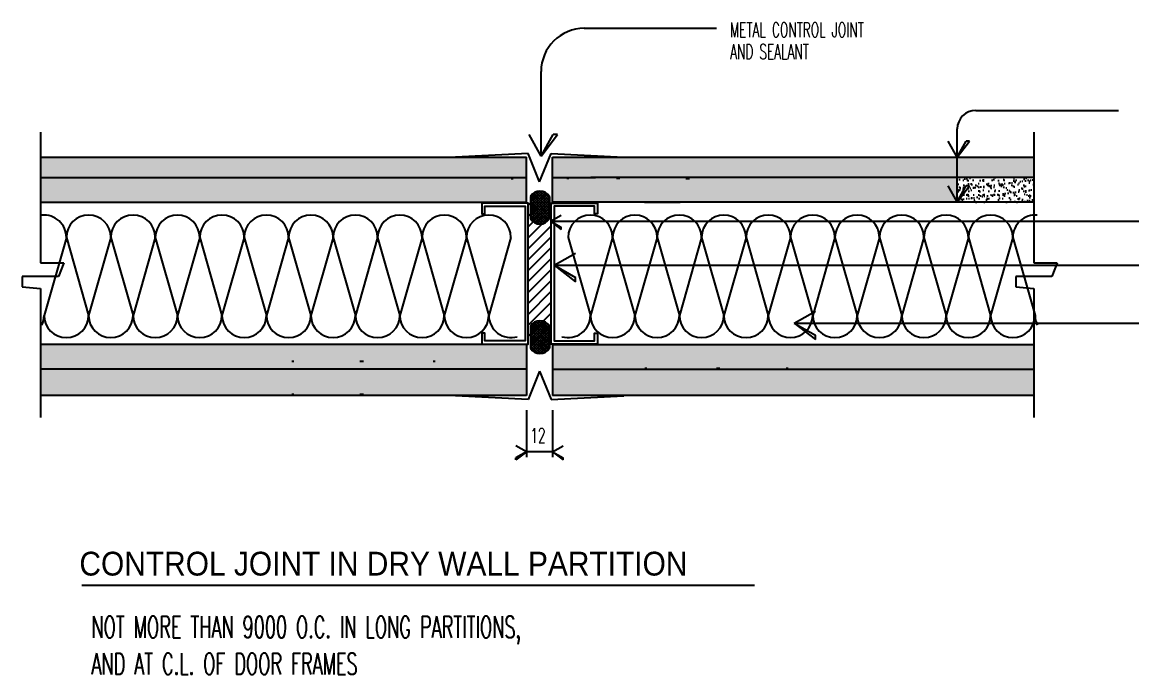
# Model space of a CAD drawing. Extents: x 16745 to 96825, y 100831 to 135285.
# Drawn here: x 16745 to 31206, y 100831 to 109275 of the extents above; entities that cross this region are included whole.
import ezdxf

# ---------------------------------------------------------------- set-up
doc = ezdxf.new("R2010")
doc.units = 0
doc.header["$LTSCALE"] = 1000
doc.header["$MEASUREMENT"] = 0
doc.layers.get('0').update_dxf_attribs({"linetype": 'CONTINUOUS'})
for name, color, linetype in [('CHANNEL', 7, 'CONTINUOUS'), ('DIM', 2, 'CONTINUOUS'), ('GYP', 1, 'CONTINUOUS'), ('Hatch', 11, 'CONTINUOUS'), ('INSULATION', 2, 'CONTINUOUS'), ('TITLE1', 1, 'CONTINUOUS'), ('TXT', 2, 'CONTINUOUS'), ('TXT1', 2, 'CONTINUOUS'), ('WALL', 2, 'CONTINUOUS')]:
    doc.layers.add(name, color=color, linetype=linetype)
doc.styles.add('ROMANS', font='ROMANS.SHX', dxfattribs={"height": 100})
doc.styles.add('TTXT', font='swisse.ttf', dxfattribs={"width": 0.6})
pattern_1 = [(37.5, (0, 0), (-3.14967, 96.34119), [0, -76, 0, -85, 0, -81.25]), (7.5, (0, 0), (88.48884, 141.1073), [0, -41, 0, -68.5, 0, -26.25]), (327.5, (-61.5, 0), (155.70709, 0.28295), [0, -25, 0, -90, 0, -117.5]), (317.5, (-61.5, 0), (150.30633, 43.88378), [0, -12.5, 0, -59, 0, -67.5])]

# ---------------------------------------------------------------- blocks, each defined once
blk = doc.blocks.new('*X27')
at = {"color": 0}
for p, q in [((243.364, 363.617), (243.514, 363.766)), ((243.364, 363.573), (243.554, 363.762)), ((243.364, 363.661), (243.461, 363.757)), ((243.364, 363.528), (243.588, 363.752)), ((243.364, 363.484), (243.616, 363.736)), ((243.364, 363.44), (243.641, 363.716)), ((243.669, 363.426), (243.386, 363.709)), ((243.669, 363.47), (243.409, 363.73)), ((243.669, 363.514), (243.437, 363.747)), ((243.669, 363.558), (243.468, 363.76)), ((243.669, 363.603), (243.506, 363.766)), ((243.669, 363.647), (243.554, 363.763)), ((243.364, 363.396), (243.661, 363.693)), ((243.364, 363.352), (243.669, 363.657)), ((243.669, 363.338), (243.364, 363.643)), ((243.658, 363.305), (243.364, 363.598)), ((243.637, 363.282), (243.364, 363.554)), ((243.669, 363.382), (243.367, 363.684)), ((243.37, 363.313), (243.669, 363.612)), ((243.39, 363.289), (243.669, 363.568)), ((243.414, 363.268), (243.669, 363.524)), ((243.612, 363.263), (243.364, 363.51)), ((243.582, 363.248), (243.364, 363.466)), ((243.548, 363.238), (243.364, 363.422)), ((243.506, 363.236), (243.364, 363.377)), ((243.442, 363.252), (243.669, 363.48)), ((243.475, 363.241), (243.669, 363.436)), ((243.514, 363.236), (243.669, 363.391)), ((243.564, 363.242), (243.669, 363.347)), ((243.448, 363.249), (243.364, 363.333))]:
    blk.add_line(p, q, dxfattribs=at)

msp = doc.modelspace()

# ---------------------------------------------------------------- hatches: boundary and pattern name
at = {"layer": 'Hatch', "linetype": 'ByBlock'}
h = msp.add_hatch(dxfattribs=at)
h.set_pattern_fill('AR-SAND', color=256, scale=50, style=0)
h.set_pattern_definition(pattern_1)
h.paths.add_polyline_path([(23278.2843, 107529.9202), (16979.7972, 107529.9202), (16979.7972, 107266.1625), (23278.2843, 107266.1625)])
h.paths.add_polyline_path([(23278.2843, 107266.1625), (16979.7972, 107266.1625), (16979.7972, 106946.1625), (23278.2843, 106946.1625)])
h = msp.add_hatch(dxfattribs=at)
h.set_pattern_fill('AR-SAND', color=256, scale=50, style=0)
h.set_pattern_definition(pattern_1)
h.paths.add_polyline_path([(28855.968, 107528.5008), (28855.1673, 107529.9202), (23613.4349, 107529.9202), (23613.4349, 107266.1625), (24169.4161, 107266.1625), (28855.968, 107266.1625)])
h.paths.add_polyline_path([(29848.429, 107529.9202), (28855.968, 107529.9202), (28855.968, 107266.1625), (29848.429, 107266.1625)])
h.paths.add_polyline_path([(28855.968, 107266.1625), (24108.4737, 107266.1625), (23613.4349, 107266.1625), (23613.4349, 106946.1625), (24108.4737, 106946.1625), (28853.3014, 106946.1625), (28855.968, 106950.8897)])
h = msp.add_hatch(dxfattribs=at)
h.set_pattern_fill('AR-SAND', color=256, scale=50, style=0)
h.set_pattern_definition(pattern_1)
h.paths.add_polyline_path([(29848.429, 107266.1625), (28855.968, 107266.1625), (28855.968, 106946.1625), (29848.429, 106946.1625)])
at = {"layer": 'Hatch', "linetype": 'Continuous'}
h = msp.add_hatch(dxfattribs=at)
h.set_pattern_fill('ANSI31', scale=800, style=0)
h.set_pattern_definition([(45, (-167108.5, -217563.24), (-70.710678, 70.710678), [])])
h.paths.add_polyline_path([(23594.9889, 106947.3328), (23296.7303, 106947.3328), (23296.7303, 105125.6617), (23594.9889, 105125.6617)])
at = {"layer": 'Hatch', "linetype": 'ByBlock'}
h = msp.add_hatch(dxfattribs=at)
h.set_pattern_fill('AR-SAND', color=256, scale=50, style=0)
h.set_pattern_definition(pattern_1)
h.paths.add_polyline_path([(23278.2843, 105106.1625), (16979.7972, 105106.1625), (16979.7972, 104786.1625), (23278.2843, 104786.1625)])
h.paths.add_polyline_path([(23278.2843, 104786.1625), (16979.7972, 104786.1625), (16979.7972, 104445.7298), (23278.2843, 104445.7298)])
h = msp.add_hatch(dxfattribs=at)
h.set_pattern_fill('AR-SAND', color=256, scale=50, style=0)
h.set_pattern_definition(pattern_1)
h.paths.add_polyline_path([(29848.429, 105106.1625), (23613.4349, 105106.1625), (23613.4349, 104786.1625), (29848.429, 104786.1625)])
h.paths.add_polyline_path([(29848.429, 104786.1625), (23613.4349, 104786.1625), (23613.4349, 104445.7298), (29848.429, 104445.7298)])
at = {"layer": 'WALL', "linetype": 'Continuous'}
h = msp.add_hatch(dxfattribs=at)
h.set_pattern_fill('ANSI37', color=4, scale=200, style=0)
h.set_pattern_definition([(45, (-153371.873, -216229.762), (-17.6776695, 17.6776695), []), (135, (-153371.873, -216229.762), (-17.6776695, -17.6776695), [])])
edge = h.paths.add_edge_path()
edge.add_arc((23450.7754, 105269.4929), 142.6931, 31.20736103, 148.79263897)
edge.add_line((23328.7303, 105343.4275), (23328.7303, 105056.3833))
edge.add_arc((23450.7754, 105130.3178), 142.6931, 211.20736103, 328.79263897)
edge.add_line((23572.8205, 105056.3833), (23572.8205, 105343.4275))

# ---------------------------------------------------------------- linework, layer by layer
at = {"layer": 'CHANNEL', "color": 6}
msp.add_line((23613.4349, 106946.1625), (24108.4737, 106946.1625), dxfattribs=at)
at = {"layer": 'CHANNEL'}
for points in [[(22696.7303, 106936.0451), (22696.7303, 106796.0451), (22736.2884, 106796.0451), (22736.2884, 106896.487), (23257.1722, 106896.487), (23257.1722, 105150.5727), (22736.2884, 105150.5727), (22736.2884, 105251.0146), (22696.7303, 105251.0146), (22696.7303, 105111.0146), (23296.7303, 105111.0146), (23296.7303, 106936.0451)], [(24194.9889, 106936.0451), (24194.9889, 106796.0451), (24155.4308, 106796.0451), (24155.4308, 106896.487), (23634.547, 106896.487), (23634.547, 105150.5727), (24155.4308, 105150.5727), (24155.4308, 105251.0146), (24194.9889, 105251.0146), (24194.9889, 105111.0146), (23594.9889, 105111.0146), (23594.9889, 106936.0451)]]:
    msp.add_lwpolyline(points, close=True, dxfattribs=at)
at = {"layer": 'DIM', "color": 4, "linetype": 'Continuous'}
for p, q in [((23278.2843, 104256.0199), (23278.2843, 103644.8673)), ((23613.4349, 104256.0199), (23613.4349, 103644.8673))]:
    msp.add_line(p, q, dxfattribs=at)
at = {"layer": 'DIM', "color": 2}
for p, q in [((23278.4617, 103716.5567), (23139.729, 103794.8146)), ((23278.4617, 103716.5567), (23139.729, 103610.4183)), ((23278.4617, 103716.5567), (23139.729, 103638.2987)), ((23613.4349, 103716.5567), (23752.1677, 103794.8146)), ((23613.4349, 103716.5567), (23752.1677, 103638.2987)), ((23613.4349, 103716.5567), (23752.1677, 103610.4183)), ((23139.729, 103610.4183), (23139.729, 103638.2987)), ((23752.1677, 103610.4183), (23752.1677, 103638.2987))]:
    msp.add_line(p, q, dxfattribs=at)
at = {"layer": 'DIM', "color": 7}
for q in [(23278.2843, 103716.5567), (23586.7809, 103716.5567), (23586.7809, 103716.5567), (23586.7809, 103716.5567), (23586.7809, 103716.5567), (23586.7809, 103716.5567)]:
    msp.add_line((23613.4349, 103716.5567), q, dxfattribs=at)
at = {"layer": 'GYP', "color": 1}
for p, q in [((23078.0823, 107254.5934), (23104.2643, 107254.5934)), ((23823.4684, 107254.5934), (23797.2865, 107254.5934)), ((24466.4327, 107254.5934), (24440.2507, 107254.5934)), ((25360.6862, 107254.5934), (25386.8682, 107254.5934)), ((20262.9946, 104885.6964), (20236.8126, 104885.6964)), ((21145.5351, 104885.6964), (21119.3532, 104885.6964)), ((22092.8396, 104885.6964), (22066.6576, 104885.6964)), ((24808.7112, 104797.7315), (24834.8931, 104797.7315)), ((25756.0156, 104797.7315), (25782.1976, 104797.7315)), ((26638.5562, 104797.7315), (26664.7382, 104797.7315)), ((20262.9946, 104457.2989), (20236.8126, 104457.2989)), ((21145.5351, 104457.2989), (21119.3532, 104457.2989))]:
    msp.add_line(p, q, dxfattribs=at)
at = {"layer": 'INSULATION'}
for p, q in [((17315.3575, 106491.2075), (17027.3575, 105482.1274)), ((17315.3575, 106491.2075), (17603.3575, 105482.1274)), ((17891.3575, 106491.2075), (17603.3575, 105482.1274)), ((17891.3575, 106491.2075), (18179.3575, 105482.1274)), ((17891.3575, 106491.2075), (18179.3575, 105482.1274)), ((18467.3575, 106491.2075), (18179.3575, 105482.1274)), ((18467.3575, 106491.2075), (18179.3575, 105482.1274)), ((18467.3575, 106491.2075), (18755.3575, 105482.1274)), ((19043.3575, 106491.2075), (18755.3575, 105482.1274)), ((19043.3575, 106491.2075), (19331.3575, 105482.1274)), ((19619.3575, 106491.2075), (19331.3575, 105482.1274)), ((19619.3575, 106491.2075), (19907.3575, 105482.1274)), ((20195.3575, 106491.2075), (19907.3575, 105482.1274)), ((20195.3575, 106491.2075), (20483.3575, 105482.1274)), ((20771.3575, 106491.2075), (20483.3575, 105482.1274)), ((20771.3575, 106491.2075), (21059.3575, 105482.1274)), ((21347.3575, 106491.2075), (21059.3575, 105482.1274)), ((21347.3575, 106491.2075), (21635.3575, 105482.1274)), ((21923.3575, 106491.2075), (21635.3575, 105482.1274)), ((21923.3575, 106491.2075), (22211.3575, 105482.1274)), ((21923.3575, 106491.2075), (22211.3575, 105482.1274)), ((22499.3575, 106491.2075), (22211.3575, 105482.1274)), ((22499.3575, 106491.2075), (22211.3575, 105482.1274)), ((22499.3575, 106491.2075), (22787.3575, 105482.1274)), ((23075.3575, 106491.2075), (22787.3575, 105482.1274)), ((23816.3617, 106491.2075), (24104.3617, 105482.1274)), ((24392.3617, 106491.2075), (24104.3617, 105482.1274)), ((24392.3617, 106491.2075), (24680.3617, 105482.1274)), ((24392.3617, 106491.2075), (24680.3617, 105482.1274)), ((24968.3617, 106491.2075), (24680.3617, 105482.1274)), ((24968.3617, 106491.2075), (24680.3617, 105482.1274)), ((24968.3617, 106491.2075), (25256.3617, 105482.1274)), ((25544.3617, 106491.2075), (25256.3617, 105482.1274)), ((25544.3617, 106491.2075), (25832.3617, 105482.1274)), ((26120.3617, 106491.2075), (25832.3617, 105482.1274)), ((26120.3617, 106491.2075), (26408.3617, 105482.1274)), ((26696.3617, 106491.2075), (26408.3617, 105482.1274)), ((26696.3617, 106491.2075), (26984.3617, 105482.1274)), ((27272.3617, 106491.2075), (26984.3617, 105482.1274)), ((27272.3617, 106491.2075), (27560.3617, 105482.1274)), ((27848.3617, 106491.2075), (27560.3617, 105482.1274)), ((27848.3617, 106491.2075), (28136.3617, 105482.1274)), ((28424.3617, 106491.2075), (28136.3617, 105482.1274)), ((28424.3617, 106491.2075), (28712.3617, 105482.1274)), ((28424.3617, 106491.2075), (28712.3617, 105482.1274)), ((29000.3617, 106491.2075), (28712.3617, 105482.1274)), ((29000.3617, 106491.2075), (28712.3617, 105482.1274)), ((29000.3617, 106491.2075), (29288.3617, 105482.1274)), ((29576.3617, 106491.2075), (29288.3617, 105482.1274)), ((29576.3617, 106491.2075), (29864.3617, 105482.1274))]:
    msp.add_line(p, q, dxfattribs=at)
for centre, start, end in [((17027.3575, 106491.2075), 0, 95.80021857), ((17603.3575, 106491.2075), 0, 180), ((18179.3575, 106491.2075), 0, 180), ((18755.3575, 106491.2075), 0, 180), ((19331.3575, 106491.2075), 0, 180), ((19907.3575, 106491.2075), 0, 180), ((20483.3575, 106491.2075), 0, 180), ((21059.3575, 106491.2075), 0, 180), ((21635.3575, 106491.2075), 0, 180), ((22211.3575, 106491.2075), 0, 180), ((22787.3575, 106491.2075), 0, 180), ((24104.3617, 106491.2075), 0, 180), ((24680.3617, 106491.2075), 0, 180), ((25256.3617, 106491.2075), 0, 180), ((25832.3617, 106491.2075), 0, 180), ((26408.3617, 106491.2075), 0, 180), ((26984.3617, 106491.2075), 0, 180), ((27560.3617, 106491.2075), 0, 180), ((28136.3617, 106491.2075), 0, 180), ((28712.3617, 106491.2075), 0, 180), ((29288.3617, 106491.2075), 0, 180), ((29864.3617, 106491.2075), 84.19978143, 180), ((16739.3575, 105482.1274), 334.0190708, 0), ((17315.3575, 105482.1274), 180, 0), ((17891.3575, 105482.1274), 180, 0), ((18467.3575, 105482.1274), 180, 0), ((19043.3575, 105482.1274), 180, 0), ((19619.3575, 105482.1274), 180, 0), ((20195.3575, 105482.1274), 180, 0), ((20771.3575, 105482.1274), 180, 0), ((21347.3575, 105482.1274), 180, 0), ((21923.3575, 105482.1274), 180, 0), ((22499.3575, 105482.1274), 180, 0), ((23075.3575, 105482.1274), 180, 286.3488339), ((23816.3617, 105482.1274), 253.6511661, 0), ((24392.3617, 105482.1274), 180, 0), ((24968.3617, 105482.1274), 180, 0), ((25544.3617, 105482.1274), 180, 0), ((26120.3617, 105482.1274), 180, 0), ((26696.3617, 105482.1274), 180, 0), ((27272.3617, 105482.1274), 180, 0), ((27848.3617, 105482.1274), 180, 0), ((28424.3617, 105482.1274), 180, 0), ((29000.3617, 105482.1274), 180, 0), ((29576.3617, 105482.1274), 180, 0), ((30152.3617, 105482.1274), 180, 205.9809292)]:
    msp.add_arc(centre, 288, start, end, dxfattribs=at)
at = {"layer": 'TITLE1', "color": 6}
msp.add_line((17518.1738, 101991.7784), (26231.9419, 101991.7784), dxfattribs=at)
at = {"layer": 'TXT', "color": 7}
for p, q in [((24025.3433, 109197.9688), (25739.6768, 109197.9688)), ((23465.3433, 107544.0601), (23465.3433, 108637.9704)), ((29095.968, 108134.7501), (30946.5629, 108134.7501)), ((28855.968, 106946.1625), (28855.968, 107894.7501)), ((16979.7972, 107854.1717), (16979.7972, 106162.5466)), ((29848.429, 107854.1717), (29848.429, 106162.5466)), ((23586.1237, 106701.2785), (31206.4294, 106701.2785)), ((16979.7972, 106162.5466), (17281.2395, 106162.5466)), ((17281.2395, 106162.5466), (17212.374, 105986.6675)), ((29848.429, 106162.5466), (30149.8713, 106162.5466)), ((30149.8713, 106162.5466), (30081.0059, 105986.6675)), ((23634.547, 106130.3526), (31206.4294, 106130.3526)), ((16745.2194, 105986.6675), (16745.2194, 105851.0177)), ((17212.374, 105986.6675), (16745.2194, 105986.6675)), ((29613.8512, 105986.6675), (29613.8512, 105851.0177)), ((30081.0059, 105986.6675), (29613.8512, 105986.6675)), ((16745.2194, 105851.0177), (16979.7972, 105831.4272)), ((16979.7972, 105831.4272), (16979.7972, 104160.5175)), ((29613.8512, 105851.0177), (29848.429, 105831.4272)), ((29848.429, 105831.4272), (29848.429, 104160.5175)), ((26743.2367, 105380.3242), (31206.4294, 105380.3242))]:
    msp.add_line(p, q, dxfattribs=at)
at = {"layer": 'TXT'}
for p, q in [((23465.3433, 107544.0601), (23308.8274, 107821.5256)), ((23465.3433, 107544.0601), (23677.6202, 107821.5256)), ((23465.3433, 107544.0601), (23621.8592, 107821.5256)), ((23677.6202, 107821.5256), (23621.8592, 107821.5256)), ((28855.5071, 107529.3178), (28738.1202, 107737.4169)), ((28855.5071, 107529.3178), (28972.8941, 107737.4169)), ((28856.8898, 107531.125), (29014.7148, 107737.4169)), ((29014.7148, 107737.4169), (28972.8941, 107737.4169)), ((28855.5071, 106950.0727), (28738.1202, 107158.1718)), ((28855.5071, 106950.0727), (28972.8941, 107158.1718)), ((28856.8898, 106951.8799), (29014.7148, 107158.1718)), ((29014.7148, 107158.1718), (28972.8941, 107158.1718)), ((23586.1237, 106701.2785), (23724.8564, 106779.5364)), ((23586.1237, 106701.2785), (23724.8564, 106595.1401)), ((23586.1237, 106701.2785), (23724.8564, 106623.0205)), ((23724.8564, 106595.1401), (23724.8564, 106623.0205)), ((23633.2076, 106130.3526), (23910.6731, 106286.8685)), ((23633.2076, 106130.3526), (23910.6731, 105918.0757)), ((23633.2076, 106130.3526), (23910.6731, 105973.8367)), ((23910.6731, 105918.0757), (23910.6731, 105973.8367)), ((26743.2367, 105380.3242), (27020.7022, 105536.8401)), ((26743.2367, 105380.3242), (27020.7022, 105168.0473)), ((26743.2367, 105380.3242), (27020.7022, 105223.8083)), ((27020.7022, 105168.0473), (27020.7022, 105223.8083))]:
    msp.add_line(p, q, dxfattribs=at)
at = {"layer": 'TXT', "color": 1}
for p, q in [((24485.8361, 107254.5934), (24459.6541, 107254.5934)), ((25341.2828, 107254.5934), (25367.4648, 107254.5934)), ((21164.9385, 104885.6964), (21138.7566, 104885.6964)), ((25736.6122, 104797.7315), (25762.7942, 104797.7315)), ((21164.9385, 104457.2989), (21138.7566, 104457.2989))]:
    msp.add_line(p, q, dxfattribs=at)
at = {"layer": 'TXT', "color": 7}
for centre, radius in [((24025.3433, 108637.9688), 560), ((29095.968, 107894.7501), 240)]:
    msp.add_arc(centre, radius, 90, 180, dxfattribs=at)
at = {"layer": 'WALL', "color": 6}
for p, q in [((16979.7972, 107529.9202), (23278.2843, 107529.9202)), ((23295.9416, 107579.2048), (22354.6782, 107530.0062)), ((23278.2843, 106946.1625), (23278.2843, 107529.9202)), ((23445.8596, 107210.0062), (23295.9416, 107579.2048)), ((23445.8596, 107210.0062), (23595.7776, 107579.2048)), ((23595.7776, 107579.2048), (24537.0409, 107530.0062)), ((23613.4349, 107529.9202), (29848.429, 107529.9202)), ((23613.4349, 106946.1625), (23613.4349, 107529.9202)), ((16979.7972, 107266.1625), (23278.2843, 107266.1625)), ((23613.4349, 107266.1625), (24169.4161, 107266.1625)), ((29848.429, 107266.1625), (24108.4737, 107266.1625)), ((23328.7303, 107019.3842), (23328.7303, 106732.34)), ((23572.8205, 107019.3842), (23572.8205, 106732.34)), ((16979.7972, 106946.1625), (23278.2843, 106946.1625)), ((29848.429, 106946.1625), (23613.4349, 106946.1625)), ((24806.403, 106946.1625), (25268.8526, 106946.1625)), ((23328.7303, 105343.4275), (23328.7303, 105056.3833)), ((23572.8205, 105343.4275), (23572.8205, 105056.3833)), ((23278.2843, 105106.1625), (16979.7972, 105106.1625)), ((23278.2843, 105106.1625), (23278.2843, 104445.7298)), ((23613.4349, 105106.1625), (29848.429, 105106.1625)), ((23613.4349, 105106.1625), (23613.4349, 104445.7298)), ((23278.2843, 104786.1625), (16979.7972, 104786.1625)), ((23445.8596, 104760.7566), (23295.9416, 104391.5581)), ((23445.8596, 104760.7566), (23595.7776, 104391.5581)), ((23613.4349, 104786.1625), (29848.429, 104786.1625)), ((23278.2843, 104445.7298), (16979.7972, 104445.7298)), ((23295.9416, 104391.5581), (22354.6782, 104440.7566)), ((23595.7776, 104391.5581), (24537.0409, 104440.7566)), ((29848.429, 104445.7298), (23613.4349, 104445.7298))]:
    msp.add_line(p, q, dxfattribs=at)
for centre, start, end in [((23450.7754, 106947.6114), 31.20736103, 148.79263897), ((23450.7754, 106806.2746), 211.20736103, 328.79263897), ((23450.7754, 105269.4929), 31.20736103, 148.79263897), ((23450.7754, 105130.3178), 211.20736103, 328.79263897)]:
    msp.add_arc(centre, 142.6931, start, end, dxfattribs=at)

# ---------------------------------------------------------------- block references
at = {"layer": 'WALL', "color": 4, "xscale": -800, "yscale": 800, "zscale": 800, "rotation": 180}
msp.add_blockref('*X27', (-171362.759, 397678.8578), dxfattribs=at)

# ---------------------------------------------------------------- texts
at = {"layer": 'DIM', "color": 2, "style": 'ROMANS', "width": 0.6}
msp.add_text('12', height=192, dxfattribs=at).set_placement((23325.559, 103830.5678))
at = {"layer": 'TXT', "color": 2, "style": 'ROMANS', "width": 0.6}
for s, p in [('METAL CONTROL JOINT ', (25912.0833, 109082.8367)), ('AND SEALANT', (25912.0833, 108799.5896))]:
    msp.add_text(s, height=192, dxfattribs=at).set_placement(p)
at = {"layer": 'TXT1', "color": 6, "style": 'TTXT', "width": 0.9}
msp.add_text(' CONTROL JOINT IN DRY WALL PARTITION', height=308.1078, dxfattribs=at).set_placement((17377.0475, 102114.2168))
at = {"layer": 'TXT1', "color": 2, "style": 'ROMANS', "width": 0.6}
for s, p in [('NOT MORE THAN 9000 O.C. IN LONG PARTITIONS,', (17640.0802, 101306.8525)), ('AND AT C.L. OF DOOR FRAMES', (17640.0802, 100831.3532))]:
    msp.add_text(s, height=280, dxfattribs=at).set_placement(p)

doc.saveas('drawing.dxf')
